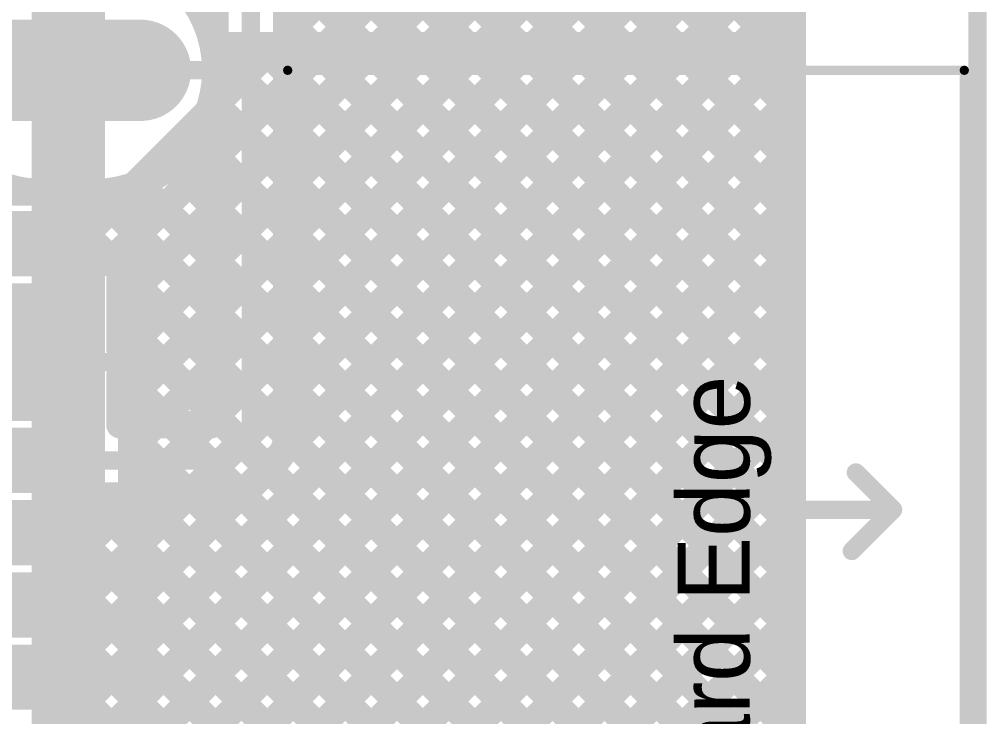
# Model space of a CAD drawing. Header units: millimetres. Extents: x -0.27 to 3.22, y -0.27 to 1.91.
# Drawn here: x 2.693 to 3.22, y 1.164 to 1.544 of the extents above; entities that cross this region are included whole.
import ezdxf

# ---------------------------------------------------------------- set-up
doc = ezdxf.new("R2010")
doc.units = ezdxf.units.MM
doc.header["$MEASUREMENT"] = 0
for name, color, linetype in [('BottomLayer', 5, 'Continuous'), ('BottomSolder', 6, 'Continuous'), ('Mechanical2', 216, 'Continuous'), ('MultiLayer', 9, 'Continuous'), ('PadHoleLayer', 156, 'Continuous'), ('TopLayer', 1, 'Continuous'), ('TopOverlay', 2, 'Continuous'), ('TopPaste', 8, 'Continuous'), ('TopSolder', 216, 'Continuous'), ('ViaHoleLayer', 16, 'Continuous')]:
    doc.layers.add(name, color=color, linetype=linetype)

# ---------------------------------------------------------------- blocks, each defined once
blk = doc.blocks.new('U231_091N_4BLRA00_S_1')
at = {"layer": 'BottomLayer'}
h = blk.add_hatch(color=5, dxfattribs=at)
edge = h.paths.add_edge_path()
edge.add_arc((0.25197, 0.12303), 0.02362, 0, 180)
edge.add_line((0.22835, 0.12303), (0.22835, 0.04429))
edge.add_arc((0.25197, 0.04429), 0.02362, 180, 360)
edge.add_line((0.27559, 0.04429), (0.27559, 0.12303))
at = {"layer": 'BottomSolder'}
h = blk.add_hatch(color=6, dxfattribs=at)
edge = h.paths.add_edge_path()
edge.add_arc((0.25197, 0.12303), 0.02762, 0, 180)
edge.add_line((0.22435, 0.12303), (0.22435, 0.04429))
edge.add_arc((0.25197, 0.04429), 0.02762, 180, 360)
edge.add_line((0.27959, 0.04429), (0.27959, 0.12303))
at = {"layer": 'MultiLayer'}
h = blk.add_hatch(color=9, dxfattribs=at)
edge = h.paths.add_edge_path()
edge.add_arc((0.25197, 0.12303), 0.02362, 0, 180)
edge.add_line((0.22835, 0.12303), (0.22835, 0.04429))
edge.add_arc((0.25197, 0.04429), 0.02362, 180, 360)
edge.add_line((0.27559, 0.04429), (0.27559, 0.12303))
at = {"layer": 'PadHoleLayer'}
h = blk.add_hatch(color=156, dxfattribs=at)
edge = h.paths.add_edge_path()
edge.add_arc((0.25197, 0.04626), 0.01181, 180, 360)
edge.add_line((0.26378, 0.04626), (0.26378, 0.12106))
edge.add_arc((0.25197, 0.12106), 0.01181, 0, 180)
edge.add_line((0.24016, 0.12106), (0.24016, 0.04626))
at = {"layer": 'TopLayer'}
for points in [[(-0.09252, 0.16043), (-0.06496, 0.16043), (-0.06496, 0.09744), (-0.09252, 0.09744)], [(-0.05315, 0.16043), (-0.02559, 0.16043), (-0.02559, 0.09744), (-0.05315, 0.09744)], [(-0.01378, 0.16043), (0.01378, 0.16043), (0.01378, 0.09744), (-0.01378, 0.09744)], [(0.02559, 0.16043), (0.05315, 0.16043), (0.05315, 0.09744), (0.02559, 0.09744)], [(0.06496, 0.16043), (0.09252, 0.16043), (0.09252, 0.09744), (0.06496, 0.09744)], [(0.10433, 0.16043), (0.13189, 0.16043), (0.13189, 0.09744), (0.10433, 0.09744)], [(0.1437, 0.16043), (0.17126, 0.16043), (0.17126, 0.09744), (0.1437, 0.09744)]]:
    blk.add_hatch(color=1, dxfattribs=at).paths.add_polyline_path(points)
h = blk.add_hatch(color=1, dxfattribs=at)
edge = h.paths.add_edge_path()
edge.add_arc((0.25197, 0.12303), 0.02362, 0, 180)
edge.add_line((0.22835, 0.12303), (0.22835, 0.04429))
edge.add_arc((0.25197, 0.04429), 0.02362, 180, 360)
edge.add_line((0.27559, 0.04429), (0.27559, 0.12303))
at = {"layer": 'TopPaste'}
for points in [[(-0.09252, 0.16043), (-0.06496, 0.16043), (-0.06496, 0.09744), (-0.09252, 0.09744)], [(-0.05315, 0.16043), (-0.02559, 0.16043), (-0.02559, 0.09744), (-0.05315, 0.09744)], [(-0.01378, 0.16043), (0.01378, 0.16043), (0.01378, 0.09744), (-0.01378, 0.09744)], [(0.02559, 0.16043), (0.05315, 0.16043), (0.05315, 0.09744), (0.02559, 0.09744)], [(0.06496, 0.16043), (0.09252, 0.16043), (0.09252, 0.09744), (0.06496, 0.09744)], [(0.10433, 0.16043), (0.13189, 0.16043), (0.13189, 0.09744), (0.10433, 0.09744)], [(0.1437, 0.16043), (0.17126, 0.16043), (0.17126, 0.09744), (0.1437, 0.09744)]]:
    blk.add_hatch(color=8, dxfattribs=at).paths.add_polyline_path(points)
at = {"layer": 'TopSolder'}
for points in [[(-0.09652, 0.16443), (-0.06096, 0.16443), (-0.06096, 0.09344), (-0.09652, 0.09344)], [(-0.05715, 0.16443), (-0.02159, 0.16443), (-0.02159, 0.09344), (-0.05715, 0.09344)], [(-0.01778, 0.16443), (0.01778, 0.16443), (0.01778, 0.09344), (-0.01778, 0.09344)], [(0.02159, 0.16443), (0.05715, 0.16443), (0.05715, 0.09344), (0.02159, 0.09344)], [(0.06096, 0.16443), (0.09652, 0.16443), (0.09652, 0.09344), (0.06096, 0.09344)], [(0.10033, 0.16443), (0.13589, 0.16443), (0.13589, 0.09344), (0.10033, 0.09344)], [(0.1397, 0.16443), (0.17526, 0.16443), (0.17526, 0.09344), (0.1397, 0.09344)]]:
    blk.add_hatch(color=216, dxfattribs=at).paths.add_polyline_path(points)
h = blk.add_hatch(color=216, dxfattribs=at)
edge = h.paths.add_edge_path()
edge.add_arc((0.25197, 0.12303), 0.02762, 0, 180)
edge.add_line((0.22435, 0.12303), (0.22435, 0.04429))
edge.add_arc((0.25197, 0.04429), 0.02762, 180, 360)
edge.add_line((0.27959, 0.04429), (0.27959, 0.12303))
at = {"layer": 'TopOverlay'}
for points, const_width in [([(0.25197, -0.036), (0.25197, -0.40488)], 0.005), ([(0.01252, -0.31106), (0.01252, -0.36606)], 0.01), ([(-0.00998, -0.34356), (0.01252, -0.36606)], 0.01), ([(0.03282, -0.34576), (0.01252, -0.36606)], 0.01), ([(-0.25197, -0.40488), (0.25197, -0.40488)], 0.005)]:
    blk.add_lwpolyline(points, dxfattribs=dict(at, const_width=const_width))
for points, const_width in [([(0.25072, -0.036, 1), (0.25322, -0.036, 1)], 0.0025), ([(0.01002, -0.31106, 1), (0.01502, -0.31106, 1)], 0.005), ([(-0.01248, -0.34356, 1), (-0.00748, -0.34356, 1)], 0.005), ([(0.03032, -0.34576, 1), (0.03532, -0.34576, 1)], 0.005), ([(0.01002, -0.36606, 1), (0.01502, -0.36606, 1)], 0.005), ([(0.01002, -0.36606, 1), (0.01502, -0.36606, 1)], 0.005), ([(0.01002, -0.36606, 1), (0.01502, -0.36606, 1)], 0.005), ([(0.25072, -0.40488, 1), (0.25322, -0.40488, 1)], 0.0025), ([(0.25072, -0.40488, 1), (0.25322, -0.40488, 1)], 0.0025)]:
    blk.add_lwpolyline(points, format="xyb", close=True, dxfattribs=dict(at, const_width=const_width))
blk.add_text('Board Edge', height=0.03937, dxfattribs=at).set_placement((-0.19248, -0.28794))

msp = doc.modelspace()

# ---------------------------------------------------------------- hatches: boundary and pattern name
at = {"layer": 'BottomLayer'}
h = msp.add_hatch(color=5, dxfattribs=at)
edge = h.paths.add_edge_path()
edge.add_arc((2.71906, 1.357), 0.01181, 0, 360)
at = {"layer": 'TopLayer'}
msp.add_hatch(color=1, dxfattribs=at).paths.add_polyline_path([(2.641, 1.325), (2.733, 1.325), (2.733, 1.397), (2.641, 1.397)])
h = msp.add_hatch(color=1, dxfattribs=at)
edge = h.paths.add_edge_path()
edge.add_arc((2.71906, 1.357), 0.01181, 0, 360)
at = {"layer": 'ViaHoleLayer'}
h = msp.add_hatch(color=16, dxfattribs=at)
edge = h.paths.add_edge_path()
edge.add_arc((2.71906, 1.357), 0.00591, 0, 360)

# ---------------------------------------------------------------- linework, layer by layer
at = {"layer": 'BottomLayer'}
for points, const_width in [([(2.7194, 1.51197), (2.7194, 1.564)], 0.04), ([(2.713, 1.51465), (2.71331, 1.51497)], 0.04), ([(2.71331, 1.51497), (2.7145, 1.51497)], 0.04), ([(2.7539, 1.42345), (2.85995, 1.5295)], 0.015), ([(2.7539, 1.39517), (2.88823, 1.5295)], 0.015), ([(2.7539, 1.3386), (2.9448, 1.5295)], 0.015), ([(2.7539, 1.36688), (2.91652, 1.5295)], 0.015), ([(2.7539, 1.25375), (3.02965, 1.5295)], 0.015), ([(2.7539, 1.22546), (3.05794, 1.5295)], 0.015), ([(2.7539, 1.28203), (3.00137, 1.5295)], 0.015), ([(2.7539, 1.19718), (3.08622, 1.5295)], 0.015), ([(2.7539, 1.31032), (2.97309, 1.5295)], 0.015), ([(2.7539, 1.16889), (3.114, 1.52899)], 0.015), ([(2.79592, 1.49376), (2.83166, 1.5295)], 0.015), ([(2.7984, 1.5295), (3.114, 1.5295)], 0.015), ([(2.79913, 1.52525), (2.80338, 1.5295)], 0.015), ([(2.82399, 1.5295), (3.114, 1.23949)], 0.015), ([(2.85227, 1.5295), (3.114, 1.26777)], 0.015), ([(2.88055, 1.5295), (3.114, 1.29605)], 0.015), ([(2.90884, 1.5295), (3.114, 1.32434)], 0.015), ([(2.93712, 1.5295), (3.114, 1.35262)], 0.015), ([(2.96541, 1.5295), (3.114, 1.38091)], 0.015), ([(2.99369, 1.5295), (3.114, 1.40919)], 0.015), ([(3.02198, 1.5295), (3.114, 1.43748)], 0.015), ([(3.05026, 1.5295), (3.114, 1.46576)], 0.015), ([(3.07854, 1.5295), (3.114, 1.49404)], 0.015), ([(3.10683, 1.5295), (3.114, 1.52233)], 0.015), ([(3.114, 0.89726), (3.114, 1.5295)], 0.015), ([(2.7194, 1.01138), (2.7194, 1.51197)], 0.04), ([(2.79899, 1.52621), (3.114, 1.2112)], 0.015), ([(2.64628, 1.51608), (2.71928, 1.51608)], 0.01), ([(2.71928, 1.51608), (2.79227, 1.51608)], 0.01), ([(2.7539, 1.14061), (3.114, 1.50071)], 0.015), ([(2.79762, 1.4993), (3.114, 1.18292)], 0.015), ([(2.75537, 1.45321), (2.79592, 1.49376)], 0.015), ([(2.78896, 1.47967), (3.114, 1.15463)], 0.015), ([(2.7539, 1.11233), (3.114, 1.47242)], 0.015), ([(2.77563, 1.46472), (3.114, 1.12635)], 0.015), ([(2.7579, 1.45416), (3.114, 1.09806)], 0.015), ([(2.7539, 1.07551), (2.7539, 1.45271)], 0.015), ([(2.7539, 1.08404), (3.114, 1.44414)], 0.015), ([(2.7539, 1.42988), (3.114, 1.06978)], 0.015), ([(2.76745, 1.0693), (3.114, 1.41586)], 0.015), ([(2.7539, 1.40159), (3.114, 1.0415)], 0.015), ([(2.78291, 1.05648), (3.114, 1.38757)], 0.015), ([(2.7539, 1.37331), (3.114, 1.01321)], 0.015), ([(2.794, 1.03928), (3.114, 1.35929)], 0.015), ([(2.69725, 1.357), (2.71906, 1.357)], 0.01), ([(2.7539, 1.34503), (3.114, 0.98493)], 0.015), ([(2.79962, 1.01662), (3.114, 1.331)], 0.015), ([(2.7539, 1.31674), (3.114, 0.95664)], 0.015), ([(2.79179, 0.98051), (3.114, 1.30272)], 0.015), ([(2.7539, 1.28846), (3.114, 0.92836)], 0.015), ([(2.77607, 0.9365), (3.114, 1.27443)], 0.015), ([(2.7539, 1.26017), (3.114, 0.90007)], 0.015), ([(2.80435, 0.9365), (3.114, 1.24615)], 0.015), ([(2.7539, 1.23189), (3.04929, 0.9365)], 0.015), ([(2.83263, 0.9365), (3.114, 1.21787)], 0.015), ([(2.7539, 1.2036), (3.02101, 0.9365)], 0.015), ([(2.86092, 0.9365), (3.114, 1.18958)], 0.015), ([(2.7539, 1.17532), (2.99272, 0.9365)], 0.015), ([(2.8892, 0.9365), (3.114, 1.1613)], 0.015)]:
    msp.add_lwpolyline(points, dxfattribs=dict(at, const_width=const_width))
for points, const_width in [([(2.703, 1.51465, 1), (2.723, 1.51465, 1)], 0.02), ([(2.70331, 1.51497, 1), (2.72331, 1.51497, 1)], 0.02), ([(2.70331, 1.51497, 1), (2.72331, 1.51497, 1)], 0.02), ([(2.7045, 1.51497, 1), (2.7245, 1.51497, 1)], 0.02), ([(2.79465, 1.5295, 1), (2.80215, 1.5295, 1)], 0.0075), ([(2.79465, 1.5295, 1), (2.80215, 1.5295, 1)], 0.0075), ([(2.79963, 1.5295, 1), (2.80713, 1.5295, 1)], 0.0075), ([(2.82024, 1.5295, 1), (2.82774, 1.5295, 1)], 0.0075), ([(2.82791, 1.5295, 1), (2.83541, 1.5295, 1)], 0.0075), ([(2.84852, 1.5295, 1), (2.85602, 1.5295, 1)], 0.0075), ([(2.8562, 1.5295, 1), (2.8637, 1.5295, 1)], 0.0075), ([(2.8768, 1.5295, 1), (2.8843, 1.5295, 1)], 0.0075), ([(2.88448, 1.5295, 1), (2.89198, 1.5295, 1)], 0.0075), ([(2.90509, 1.5295, 1), (2.91259, 1.5295, 1)], 0.0075), ([(2.91277, 1.5295, 1), (2.92027, 1.5295, 1)], 0.0075), ([(2.93337, 1.5295, 1), (2.94087, 1.5295, 1)], 0.0075), ([(2.94105, 1.5295, 1), (2.94855, 1.5295, 1)], 0.0075), ([(2.96166, 1.5295, 1), (2.96916, 1.5295, 1)], 0.0075), ([(2.96934, 1.5295, 1), (2.97684, 1.5295, 1)], 0.0075), ([(2.98994, 1.5295, 1), (2.99744, 1.5295, 1)], 0.0075), ([(2.99762, 1.5295, 1), (3.00512, 1.5295, 1)], 0.0075), ([(3.01823, 1.5295, 1), (3.02573, 1.5295, 1)], 0.0075), ([(3.0259, 1.5295, 1), (3.0334, 1.5295, 1)], 0.0075), ([(3.04651, 1.5295, 1), (3.05401, 1.5295, 1)], 0.0075), ([(3.05419, 1.5295, 1), (3.06169, 1.5295, 1)], 0.0075), ([(3.07479, 1.5295, 1), (3.08229, 1.5295, 1)], 0.0075), ([(3.08247, 1.5295, 1), (3.08997, 1.5295, 1)], 0.0075), ([(3.10308, 1.5295, 1), (3.11058, 1.5295, 1)], 0.0075), ([(3.11025, 1.5295, 1), (3.11775, 1.5295, 1)], 0.0075), ([(3.11025, 1.5295, 1), (3.11775, 1.5295, 1)], 0.0075), ([(3.11025, 1.52899, 1), (3.11775, 1.52899, 1)], 0.0075), ([(2.7094, 1.51197, 1), (2.7294, 1.51197, 1)], 0.02), ([(2.7094, 1.51197, 1), (2.7294, 1.51197, 1)], 0.02), ([(2.79524, 1.52621, 1), (2.80274, 1.52621, 1)], 0.0075), ([(2.79538, 1.52525, 1), (2.80288, 1.52525, 1)], 0.0075), ([(3.11025, 1.52233, 1), (3.11775, 1.52233, 1)], 0.0075), ([(2.71678, 1.51608, 1), (2.72178, 1.51608, 1)], 0.005), ([(2.71678, 1.51608, 1), (2.72178, 1.51608, 1)], 0.005), ([(2.78977, 1.51608, 1), (2.79477, 1.51608, 1)], 0.005), ([(2.79602, 1.51608, 1), (2.80352, 1.51608, 1)], 0.0075), ([(2.79602, 1.51608, 1), (2.80352, 1.51608, 1)], 0.0075), ([(3.11025, 1.50071, 1), (3.11775, 1.50071, 1)], 0.0075), ([(2.79387, 1.4993, 1), (2.80137, 1.4993, 1)], 0.0075), ([(2.79217, 1.49376, 1), (2.79967, 1.49376, 1)], 0.0075), ([(2.79217, 1.49376, 1), (2.79967, 1.49376, 1)], 0.0075), ([(3.11025, 1.49404, 1), (3.11775, 1.49404, 1)], 0.0075), ([(2.78521, 1.47967, 1), (2.79271, 1.47967, 1)], 0.0075), ([(3.11025, 1.47242, 1), (3.11775, 1.47242, 1)], 0.0075), ([(2.77188, 1.46472, 1), (2.77938, 1.46472, 1)], 0.0075), ([(3.11025, 1.46576, 1), (3.11775, 1.46576, 1)], 0.0075), ([(2.75415, 1.45416, 1), (2.76165, 1.45416, 1)], 0.0075), ([(2.75015, 1.45271, 1), (2.75765, 1.45271, 1)], 0.0075), ([(2.75015, 1.45271, 1), (2.75765, 1.45271, 1)], 0.0075), ([(2.75163, 1.45321, 1), (2.75913, 1.45321, 1)], 0.0075), ([(3.11025, 1.44414, 1), (3.11775, 1.44414, 1)], 0.0075), ([(3.11025, 1.43748, 1), (3.11775, 1.43748, 1)], 0.0075), ([(2.75015, 1.42988, 1), (2.75765, 1.42988, 1)], 0.0075), ([(2.75015, 1.42345, 1), (2.75765, 1.42345, 1)], 0.0075), ([(3.11025, 1.41586, 1), (3.11775, 1.41586, 1)], 0.0075), ([(3.11025, 1.40919, 1), (3.11775, 1.40919, 1)], 0.0075), ([(2.75015, 1.40159, 1), (2.75765, 1.40159, 1)], 0.0075), ([(2.75015, 1.39517, 1), (2.75765, 1.39517, 1)], 0.0075), ([(3.11025, 1.38757, 1), (3.11775, 1.38757, 1)], 0.0075), ([(3.11025, 1.38091, 1), (3.11775, 1.38091, 1)], 0.0075), ([(2.75015, 1.37331, 1), (2.75765, 1.37331, 1)], 0.0075), ([(2.75015, 1.36688, 1), (2.75765, 1.36688, 1)], 0.0075), ([(3.11025, 1.35929, 1), (3.11775, 1.35929, 1)], 0.0075), ([(2.69475, 1.357, 1), (2.69975, 1.357, 1)], 0.005), ([(2.71656, 1.357, 1), (2.72156, 1.357, 1)], 0.005), ([(3.11025, 1.35262, 1), (3.11775, 1.35262, 1)], 0.0075), ([(2.75015, 1.34503, 1), (2.75765, 1.34503, 1)], 0.0075), ([(2.75015, 1.3386, 1), (2.75765, 1.3386, 1)], 0.0075), ([(3.11025, 1.331, 1), (3.11775, 1.331, 1)], 0.0075), ([(3.11025, 1.32434, 1), (3.11775, 1.32434, 1)], 0.0075), ([(2.75015, 1.31674, 1), (2.75765, 1.31674, 1)], 0.0075), ([(2.75015, 1.31032, 1), (2.75765, 1.31032, 1)], 0.0075), ([(3.11025, 1.30272, 1), (3.11775, 1.30272, 1)], 0.0075), ([(3.11025, 1.29605, 1), (3.11775, 1.29605, 1)], 0.0075), ([(2.75015, 1.28846, 1), (2.75765, 1.28846, 1)], 0.0075), ([(2.75015, 1.28203, 1), (2.75765, 1.28203, 1)], 0.0075), ([(3.11025, 1.27443, 1), (3.11775, 1.27443, 1)], 0.0075), ([(3.11025, 1.26777, 1), (3.11775, 1.26777, 1)], 0.0075), ([(2.75015, 1.26017, 1), (2.75765, 1.26017, 1)], 0.0075), ([(2.75015, 1.25375, 1), (2.75765, 1.25375, 1)], 0.0075), ([(3.11025, 1.24615, 1), (3.11775, 1.24615, 1)], 0.0075), ([(3.11025, 1.23949, 1), (3.11775, 1.23949, 1)], 0.0075), ([(2.75015, 1.23189, 1), (2.75765, 1.23189, 1)], 0.0075), ([(2.75015, 1.22546, 1), (2.75765, 1.22546, 1)], 0.0075), ([(3.11025, 1.21787, 1), (3.11775, 1.21787, 1)], 0.0075), ([(3.11025, 1.2112, 1), (3.11775, 1.2112, 1)], 0.0075), ([(2.75015, 1.2036, 1), (2.75765, 1.2036, 1)], 0.0075), ([(2.75015, 1.19718, 1), (2.75765, 1.19718, 1)], 0.0075), ([(3.11025, 1.18958, 1), (3.11775, 1.18958, 1)], 0.0075), ([(3.11025, 1.18292, 1), (3.11775, 1.18292, 1)], 0.0075), ([(2.75015, 1.17532, 1), (2.75765, 1.17532, 1)], 0.0075), ([(2.75015, 1.16889, 1), (2.75765, 1.16889, 1)], 0.0075), ([(3.11025, 1.1613, 1), (3.11775, 1.1613, 1)], 0.0075)]:
    msp.add_lwpolyline(points, format="xyb", close=True, dxfattribs=dict(at, const_width=const_width))
at = {"layer": 'BottomLayer', "const_width": 0.015}
for points in [[(2.7984, 1.5295, -0.050684), (2.79977, 1.51608)], [(2.79977, 1.51608, -0.323913), (2.7539, 1.45271)]]:
    msp.add_lwpolyline(points, format="xyb", dxfattribs=at)
at = {"layer": 'Mechanical2', "const_width": 0.01}
msp.add_lwpolyline([(3.215, 1.904), (3.215, -0.087)], dxfattribs=at)
at = {"layer": 'TopLayer'}
for points, const_width in [([(2.77476, 1.805), (3.114, 1.46576)], 0.015), ([(2.80304, 1.805), (3.114, 1.49404)], 0.015), ([(2.83133, 1.805), (3.114, 1.52233)], 0.015), ([(2.85961, 1.805), (3.114, 1.55061)], 0.015), ([(2.83836, 1.53619), (3.05567, 1.75351)], 0.015), ([(2.83836, 1.50791), (3.07037, 1.73992)], 0.015), ([(2.83836, 1.47962), (3.08814, 1.7294)], 0.015), ([(2.83836, 1.45134), (3.10956, 1.72254)], 0.015), ([(3.114, 0.95854), (3.114, 1.72178)], 0.015), ([(2.83745, 1.71403), (3.114, 1.43748)], 0.015), ([(2.83836, 1.31686), (2.83836, 1.70814)], 0.015), ([(2.81886, 1.31686), (2.81886, 1.70814)], 0.01), ([(2.79936, 1.52346), (2.79936, 1.70006)], 0.015), ([(2.83836, 1.42306), (3.114, 1.6987)], 0.015), ([(2.83836, 1.68483), (3.114, 1.40919)], 0.015), ([(2.83836, 1.39477), (3.114, 1.67041)], 0.015), ([(2.83836, 1.65655), (3.114, 1.38091)], 0.015), ([(2.83836, 1.36649), (3.114, 1.64213)], 0.015), ([(2.83836, 1.62827), (3.114, 1.35262)], 0.015), ([(2.83836, 1.3382), (3.114, 1.61385)], 0.015), ([(2.83836, 1.59998), (3.114, 1.32434)], 0.015), ([(2.836, 1.30756), (3.114, 1.58556)], 0.015), ([(2.71928, 1.51608), (2.71928, 1.57529)], 0.01), ([(2.83836, 1.5717), (3.114, 1.29605)], 0.015), ([(2.7295, 1.17278), (3.114, 1.55728)], 0.015), ([(2.79231, 1.54672), (2.79936, 1.55376)], 0.015), ([(2.83836, 1.54341), (3.114, 1.26777)], 0.015), ([(2.7295, 1.14449), (3.114, 1.52899)], 0.015), ([(2.71928, 1.51608), (2.79227, 1.51608)], 0.01), ([(2.71928, 1.45687), (2.71928, 1.51608)], 0.01), ([(2.83836, 1.51513), (3.114, 1.23949)], 0.015), ([(2.79936, 1.32494), (2.79936, 1.50869)], 0.015), ([(2.72, 1.1067), (3.114, 1.50071)], 0.015), ([(2.79592, 1.49376), (2.79936, 1.49719)], 0.015), ([(2.75537, 1.45321), (2.79592, 1.49376)], 0.015), ([(2.83836, 1.48684), (3.114, 1.2112)], 0.015), ([(2.78896, 1.47967), (2.79936, 1.46928)], 0.015), ([(2.72043, 1.07885), (3.114, 1.47242)], 0.015), ([(2.74195, 1.4115), (2.79936, 1.46891)], 0.015), ([(2.77563, 1.46472), (2.79936, 1.44099)], 0.015), ([(2.83836, 1.45856), (3.114, 1.18292)], 0.015), ([(2.7579, 1.45416), (2.79936, 1.41271)], 0.015), ([(2.6445, 1.44987), (2.69731, 1.44987)], 0.015), ([(2.69731, 1.44987), (2.72, 1.44987)], 0.015), ([(2.72, 1.41783), (2.75537, 1.45321)], 0.015), ([(2.72, 1.44937), (2.73306, 1.44937)], 0.015), ([(2.72, 1.44612), (2.72325, 1.44937)], 0.015), ([(2.72, 1.4135), (2.72, 1.44937)], 0.015), ([(2.7344, 1.44938), (2.79936, 1.38442)], 0.015), ([(2.7472, 1.07734), (3.114, 1.44414)], 0.015), ([(2.7475, 1.38877), (2.79936, 1.44062)], 0.015), ([(2.72, 1.4355), (2.744, 1.4115)], 0.015), ([(2.83836, 1.43028), (3.114, 1.15463)], 0.015), ([(2.723, 1.4115), (2.7475, 1.4115)], 0.015), ([(2.744, 1.4115), (2.7475, 1.408)], 0.015), ([(2.7475, 1.3641), (2.7475, 1.4115)], 0.015), ([(2.74809, 1.36107), (2.79936, 1.41234)], 0.015), ([(2.76745, 1.0693), (3.114, 1.41586)], 0.015), ([(2.7475, 1.408), (2.79936, 1.35614)], 0.015), ([(2.83836, 1.40199), (3.114, 1.12635)], 0.015), ([(2.78291, 1.05648), (3.114, 1.38757)], 0.015), ([(2.7475, 1.3322), (2.79936, 1.38406)], 0.015), ([(2.7475, 1.37971), (2.79936, 1.32785)], 0.015), ([(2.83836, 1.37371), (3.114, 1.09806)], 0.015), ([(2.794, 1.03928), (3.114, 1.35929)], 0.015), ([(2.71906, 1.357), (2.74087, 1.357)], 0.01), ([(2.76657, 1.32298), (2.79936, 1.35577)], 0.015), ([(2.7475, 1.32298), (2.7475, 1.3499)], 0.015), ([(2.74778, 1.35114), (2.77595, 1.32298)], 0.015), ([(2.83836, 1.34542), (3.114, 1.06978)], 0.015), ([(2.79485, 1.32298), (2.79936, 1.32749)], 0.015), ([(2.79962, 1.01662), (3.114, 1.331)], 0.015), ([(2.7475, 1.32298), (2.7974, 1.32298)], 0.015), ([(2.83836, 1.31714), (3.114, 1.0415)], 0.015), ([(2.80548, 1.30348), (2.81886, 1.31686)], 0.01), ([(2.679, 1.30348), (2.80548, 1.30348)], 0.01), ([(2.79179, 0.98051), (3.114, 1.30272)], 0.015), ([(2.81927, 1.28969), (2.83265, 1.30307)], 0.015), ([(2.82839, 1.29882), (3.114, 1.01321)], 0.015), ([(2.72, 1.19156), (2.81478, 1.28634)], 0.015), ([(2.81331, 1.28562), (3.114, 0.98493)], 0.015), ([(2.72, 1.28398), (2.80548, 1.28398)], 0.015), ([(2.72, 1.24813), (2.75585, 1.28398)], 0.015), ([(2.72, 1.27641), (2.72757, 1.28398)], 0.015), ([(2.72, 1.2752), (2.72, 1.28398)], 0.015), ([(2.72, 1.2752), (2.72, 1.28398)], 0.015), ([(2.72, 1.21984), (2.78413, 1.28398)], 0.015), ([(2.73009, 1.28398), (3.05407, 0.96)], 0.015), ([(2.75838, 1.28398), (3.08236, 0.96)], 0.015), ([(2.78666, 1.28398), (3.11144, 0.9592)], 0.015), ([(2.72, 1.25302), (2.72, 1.2752)], 0.015), ([(2.79957, 0.96), (3.114, 1.27443)], 0.015), ([(2.72, 1.26579), (3.02579, 0.96)], 0.015), ([(2.72, 1.23583), (2.72, 1.25302)], 0.015), ([(2.72, 1.23583), (2.72, 1.25302)], 0.015), ([(2.82785, 0.96), (3.114, 1.24615)], 0.015), ([(2.72, 1.23751), (2.99751, 0.96)], 0.015), ([(2.72, 1.21365), (2.72, 1.23583)], 0.015), ([(2.85613, 0.96), (3.114, 1.21787)], 0.015), ([(2.72, 1.19646), (2.72, 1.21365)], 0.015), ([(2.72, 1.19646), (2.72, 1.21365)], 0.015), ([(2.72, 1.20923), (2.96922, 0.96)], 0.015), ([(2.72, 1.1745), (2.72, 1.19646)], 0.015), ([(2.88442, 0.96), (3.114, 1.18958)], 0.015), ([(2.72, 1.18094), (2.72644, 1.1745)], 0.015), ([(2.72, 1.1745), (2.7295, 1.1745)], 0.015), ([(2.72644, 1.1745), (2.7295, 1.17144)], 0.015), ([(2.7295, 1.1165), (2.7295, 1.1745)], 0.015), ([(2.7295, 1.17144), (2.94094, 0.96)], 0.015), ([(2.9127, 0.96), (3.114, 1.1613)], 0.015)]:
    msp.add_lwpolyline(points, dxfattribs=dict(at, const_width=const_width))
at = {"layer": 'TopLayer', "const_width": 0.015}
for points in [[(2.6445, 1.5431, -0.296726), (2.7055, 1.58279)], [(2.73306, 1.58279, -0.382089), (2.79936, 1.52346)], [(2.79936, 1.50869, -0.382089), (2.73306, 1.44937)], [(2.69731, 1.44987, -0.263561), (2.6445, 1.48906)], [(2.7475, 1.3641, -0.061281), (2.74837, 1.357)], [(2.74837, 1.357, -0.061281), (2.7475, 1.3499)], [(2.83836, 1.31686, -0.198912), (2.83265, 1.30307)], [(2.83836, 1.31686, -0.198912), (2.83265, 1.30307)], [(2.81927, 1.28969, -0.198912), (2.80548, 1.28398)], [(2.81927, 1.28969, -0.198912), (2.80548, 1.28398)]]:
    msp.add_lwpolyline(points, format="xyb", dxfattribs=at)
at = {"layer": 'TopLayer'}
for points, const_width in [([(3.11025, 1.55061, 1), (3.11775, 1.55061, 1)], 0.0075), ([(2.78857, 1.54672, 1), (2.79607, 1.54672, 1)], 0.0075), ([(2.83461, 1.54341, 1), (2.84211, 1.54341, 1)], 0.0075), ([(2.83461, 1.53619, 1), (2.84211, 1.53619, 1)], 0.0075), ([(3.11025, 1.52899, 1), (3.11775, 1.52899, 1)], 0.0075), ([(2.79561, 1.52346, 1), (2.80311, 1.52346, 1)], 0.0075), ([(2.79561, 1.52346, 1), (2.80311, 1.52346, 1)], 0.0075), ([(3.11025, 1.52233, 1), (3.11775, 1.52233, 1)], 0.0075), ([(2.71678, 1.51608, 1), (2.72178, 1.51608, 1)], 0.005), ([(2.71678, 1.51608, 1), (2.72178, 1.51608, 1)], 0.005), ([(2.71678, 1.51608, 1), (2.72178, 1.51608, 1)], 0.005), ([(2.78977, 1.51608, 1), (2.79477, 1.51608, 1)], 0.005), ([(2.83461, 1.51513, 1), (2.84211, 1.51513, 1)], 0.0075), ([(2.79561, 1.50869, 1), (2.80311, 1.50869, 1)], 0.0075), ([(2.79561, 1.50869, 1), (2.80311, 1.50869, 1)], 0.0075), ([(2.83461, 1.50791, 1), (2.84211, 1.50791, 1)], 0.0075), ([(3.11025, 1.50071, 1), (3.11775, 1.50071, 1)], 0.0075), ([(2.79561, 1.49719, 1), (2.80311, 1.49719, 1)], 0.0075), ([(2.79217, 1.49376, 1), (2.79967, 1.49376, 1)], 0.0075), ([(2.79217, 1.49376, 1), (2.79967, 1.49376, 1)], 0.0075), ([(3.11025, 1.49404, 1), (3.11775, 1.49404, 1)], 0.0075), ([(2.83461, 1.48684, 1), (2.84211, 1.48684, 1)], 0.0075), ([(2.78521, 1.47967, 1), (2.79271, 1.47967, 1)], 0.0075), ([(2.83461, 1.47962, 1), (2.84211, 1.47962, 1)], 0.0075), ([(2.79561, 1.46928, 1), (2.80311, 1.46928, 1)], 0.0075), ([(3.11025, 1.47242, 1), (3.11775, 1.47242, 1)], 0.0075), ([(2.77188, 1.46472, 1), (2.77938, 1.46472, 1)], 0.0075), ([(2.79561, 1.46891, 1), (2.80311, 1.46891, 1)], 0.0075), ([(3.11025, 1.46576, 1), (3.11775, 1.46576, 1)], 0.0075), ([(2.83461, 1.45856, 1), (2.84211, 1.45856, 1)], 0.0075), ([(2.71678, 1.45687, 1), (2.72178, 1.45687, 1)], 0.005), ([(2.75415, 1.45416, 1), (2.76165, 1.45416, 1)], 0.0075), ([(2.69356, 1.44987, 1), (2.70106, 1.44987, 1)], 0.0075), ([(2.69356, 1.44987, 1), (2.70106, 1.44987, 1)], 0.0075), ([(2.69356, 1.44987, 1), (2.70106, 1.44987, 1)], 0.0075), ([(2.71625, 1.44987, 1), (2.72375, 1.44987, 1)], 0.0075), ([(2.71625, 1.44937, 1), (2.72375, 1.44937, 1)], 0.0075), ([(2.71625, 1.44937, 1), (2.72375, 1.44937, 1)], 0.0075), ([(2.7195, 1.44937, 1), (2.727, 1.44937, 1)], 0.0075), ([(2.72931, 1.44937, 1), (2.73681, 1.44937, 1)], 0.0075), ([(2.72931, 1.44937, 1), (2.73681, 1.44937, 1)], 0.0075), ([(2.73065, 1.44938, 1), (2.73815, 1.44938, 1)], 0.0075), ([(2.75163, 1.45321, 1), (2.75913, 1.45321, 1)], 0.0075), ([(2.75163, 1.45321, 1), (2.75913, 1.45321, 1)], 0.0075), ([(2.83461, 1.45134, 1), (2.84211, 1.45134, 1)], 0.0075), ([(2.71625, 1.44612, 1), (2.72375, 1.44612, 1)], 0.0075), ([(3.11025, 1.44414, 1), (3.11775, 1.44414, 1)], 0.0075), ([(2.79561, 1.44099, 1), (2.80311, 1.44099, 1)], 0.0075), ([(2.79561, 1.44062, 1), (2.80311, 1.44062, 1)], 0.0075), ([(3.11025, 1.43748, 1), (3.11775, 1.43748, 1)], 0.0075), ([(2.71625, 1.4355, 1), (2.72375, 1.4355, 1)], 0.0075), ([(2.83461, 1.43028, 1), (2.84211, 1.43028, 1)], 0.0075), ([(2.83461, 1.42306, 1), (2.84211, 1.42306, 1)], 0.0075), ([(2.71625, 1.41783, 1), (2.72375, 1.41783, 1)], 0.0075), ([(2.71625, 1.4135, 1), (2.72375, 1.4135, 1)], 0.0075), ([(2.71925, 1.4115, 1), (2.72675, 1.4115, 1)], 0.0075), ([(2.7382, 1.4115, 1), (2.7457, 1.4115, 1)], 0.0075), ([(2.74025, 1.4115, 1), (2.74775, 1.4115, 1)], 0.0075), ([(2.74025, 1.4115, 1), (2.74775, 1.4115, 1)], 0.0075), ([(2.74375, 1.4115, 1), (2.75125, 1.4115, 1)], 0.0075), ([(2.74375, 1.4115, 1), (2.75125, 1.4115, 1)], 0.0075), ([(2.79561, 1.41271, 1), (2.80311, 1.41271, 1)], 0.0075), ([(2.79561, 1.41234, 1), (2.80311, 1.41234, 1)], 0.0075), ([(3.11025, 1.41586, 1), (3.11775, 1.41586, 1)], 0.0075), ([(2.74375, 1.408, 1), (2.75125, 1.408, 1)], 0.0075), ([(2.74375, 1.408, 1), (2.75125, 1.408, 1)], 0.0075), ([(3.11025, 1.40919, 1), (3.11775, 1.40919, 1)], 0.0075), ([(2.83461, 1.40199, 1), (2.84211, 1.40199, 1)], 0.0075), ([(2.83461, 1.39477, 1), (2.84211, 1.39477, 1)], 0.0075), ([(2.74375, 1.38877, 1), (2.75125, 1.38877, 1)], 0.0075), ([(3.11025, 1.38757, 1), (3.11775, 1.38757, 1)], 0.0075), ([(2.74375, 1.37971, 1), (2.75125, 1.37971, 1)], 0.0075), ([(2.79561, 1.38442, 1), (2.80311, 1.38442, 1)], 0.0075), ([(2.79561, 1.38406, 1), (2.80311, 1.38406, 1)], 0.0075), ([(3.11025, 1.38091, 1), (3.11775, 1.38091, 1)], 0.0075), ([(2.83461, 1.37371, 1), (2.84211, 1.37371, 1)], 0.0075), ([(2.74375, 1.3641, 1), (2.75125, 1.3641, 1)], 0.0075), ([(2.74375, 1.3641, 1), (2.75125, 1.3641, 1)], 0.0075), ([(2.83461, 1.36649, 1), (2.84211, 1.36649, 1)], 0.0075), ([(2.74434, 1.36107, 1), (2.75184, 1.36107, 1)], 0.0075), ([(3.11025, 1.35929, 1), (3.11775, 1.35929, 1)], 0.0075), ([(2.71656, 1.357, 1), (2.72156, 1.357, 1)], 0.005), ([(2.73837, 1.357, 1), (2.74337, 1.357, 1)], 0.005), ([(2.74462, 1.357, 1), (2.75212, 1.357, 1)], 0.0075), ([(2.74462, 1.357, 1), (2.75212, 1.357, 1)], 0.0075), ([(2.79561, 1.35614, 1), (2.80311, 1.35614, 1)], 0.0075), ([(2.79561, 1.35577, 1), (2.80311, 1.35577, 1)], 0.0075), ([(2.74375, 1.3499, 1), (2.75125, 1.3499, 1)], 0.0075), ([(2.74375, 1.3499, 1), (2.75125, 1.3499, 1)], 0.0075), ([(2.74403, 1.35114, 1), (2.75153, 1.35114, 1)], 0.0075), ([(3.11025, 1.35262, 1), (3.11775, 1.35262, 1)], 0.0075), ([(2.83461, 1.34542, 1), (2.84211, 1.34542, 1)], 0.0075), ([(2.83461, 1.3382, 1), (2.84211, 1.3382, 1)], 0.0075), ([(2.74375, 1.3322, 1), (2.75125, 1.3322, 1)], 0.0075), ([(2.79561, 1.32785, 1), (2.80311, 1.32785, 1)], 0.0075), ([(2.79561, 1.32749, 1), (2.80311, 1.32749, 1)], 0.0075), ([(3.11025, 1.331, 1), (3.11775, 1.331, 1)], 0.0075), ([(2.74375, 1.32298, 1), (2.75125, 1.32298, 1)], 0.0075), ([(2.74375, 1.32298, 1), (2.75125, 1.32298, 1)], 0.0075), ([(2.76282, 1.32298, 1), (2.77032, 1.32298, 1)], 0.0075), ([(2.7722, 1.32298, 1), (2.7797, 1.32298, 1)], 0.0075), ([(2.7911, 1.32298, 1), (2.7986, 1.32298, 1)], 0.0075), ([(2.79365, 1.32298, 1), (2.80115, 1.32298, 1)], 0.0075), ([(2.79561, 1.32494, 1), (2.80311, 1.32494, 1)], 0.0075), ([(3.11025, 1.32434, 1), (3.11775, 1.32434, 1)], 0.0075), ([(2.83461, 1.31714, 1), (2.84211, 1.31714, 1)], 0.0075), ([(2.83461, 1.31686, 1), (2.84211, 1.31686, 1)], 0.0075), ([(2.83461, 1.31686, 1), (2.84211, 1.31686, 1)], 0.0075), ([(2.83461, 1.31686, 1), (2.84211, 1.31686, 1)], 0.0075), ([(2.81636, 1.31686, 1), (2.82136, 1.31686, 1)], 0.005), ([(2.81636, 1.31686, 1), (2.82136, 1.31686, 1)], 0.005), ([(2.83225, 1.30756, 1), (2.83975, 1.30756, 1)], 0.0075), ([(2.80298, 1.30348, 1), (2.80798, 1.30348, 1)], 0.005), ([(2.80298, 1.30348, 1), (2.80798, 1.30348, 1)], 0.005), ([(2.8289, 1.30307, 1), (2.8364, 1.30307, 1)], 0.0075), ([(2.8289, 1.30307, 1), (2.8364, 1.30307, 1)], 0.0075), ([(2.8289, 1.30307, 1), (2.8364, 1.30307, 1)], 0.0075), ([(3.11025, 1.30272, 1), (3.11775, 1.30272, 1)], 0.0075), ([(2.82464, 1.29882, 1), (2.83214, 1.29882, 1)], 0.0075), ([(3.11025, 1.29605, 1), (3.11775, 1.29605, 1)], 0.0075), ([(2.80956, 1.28562, 1), (2.81706, 1.28562, 1)], 0.0075), ([(2.81103, 1.28634, 1), (2.81853, 1.28634, 1)], 0.0075), ([(2.81552, 1.28969, 1), (2.82302, 1.28969, 1)], 0.0075), ([(2.81552, 1.28969, 1), (2.82302, 1.28969, 1)], 0.0075), ([(2.81552, 1.28969, 1), (2.82302, 1.28969, 1)], 0.0075), ([(2.71625, 1.28398, 1), (2.72375, 1.28398, 1)], 0.0075), ([(2.71625, 1.28398, 1), (2.72375, 1.28398, 1)], 0.0075), ([(2.71625, 1.28398, 1), (2.72375, 1.28398, 1)], 0.0075), ([(2.72382, 1.28398, 1), (2.73132, 1.28398, 1)], 0.0075), ([(2.72634, 1.28398, 1), (2.73384, 1.28398, 1)], 0.0075), ([(2.7521, 1.28398, 1), (2.7596, 1.28398, 1)], 0.0075), ([(2.75463, 1.28398, 1), (2.76213, 1.28398, 1)], 0.0075), ([(2.78038, 1.28398, 1), (2.78788, 1.28398, 1)], 0.0075), ([(2.78291, 1.28398, 1), (2.79041, 1.28398, 1)], 0.0075), ([(2.80173, 1.28398, 1), (2.80923, 1.28398, 1)], 0.0075), ([(2.80173, 1.28398, 1), (2.80923, 1.28398, 1)], 0.0075), ([(2.80173, 1.28398, 1), (2.80923, 1.28398, 1)], 0.0075), ([(2.71625, 1.27641, 1), (2.72375, 1.27641, 1)], 0.0075), ([(2.71625, 1.2752, 1), (2.72375, 1.2752, 1)], 0.0075), ([(2.71625, 1.2752, 1), (2.72375, 1.2752, 1)], 0.0075), ([(2.71625, 1.2752, 1), (2.72375, 1.2752, 1)], 0.0075), ([(3.11025, 1.27443, 1), (3.11775, 1.27443, 1)], 0.0075), ([(2.71625, 1.26579, 1), (2.72375, 1.26579, 1)], 0.0075), ([(3.11025, 1.26777, 1), (3.11775, 1.26777, 1)], 0.0075), ([(2.71625, 1.25302, 1), (2.72375, 1.25302, 1)], 0.0075), ([(2.71625, 1.25302, 1), (2.72375, 1.25302, 1)], 0.0075), ([(2.71625, 1.25302, 1), (2.72375, 1.25302, 1)], 0.0075), ([(2.71625, 1.24813, 1), (2.72375, 1.24813, 1)], 0.0075), ([(3.11025, 1.24615, 1), (3.11775, 1.24615, 1)], 0.0075), ([(2.71625, 1.23751, 1), (2.72375, 1.23751, 1)], 0.0075), ([(3.11025, 1.23949, 1), (3.11775, 1.23949, 1)], 0.0075), ([(2.71625, 1.23583, 1), (2.72375, 1.23583, 1)], 0.0075), ([(2.71625, 1.23583, 1), (2.72375, 1.23583, 1)], 0.0075), ([(2.71625, 1.23583, 1), (2.72375, 1.23583, 1)], 0.0075), ([(2.71625, 1.21984, 1), (2.72375, 1.21984, 1)], 0.0075), ([(3.11025, 1.21787, 1), (3.11775, 1.21787, 1)], 0.0075), ([(2.71625, 1.21365, 1), (2.72375, 1.21365, 1)], 0.0075), ([(2.71625, 1.21365, 1), (2.72375, 1.21365, 1)], 0.0075), ([(2.71625, 1.21365, 1), (2.72375, 1.21365, 1)], 0.0075), ([(3.11025, 1.2112, 1), (3.11775, 1.2112, 1)], 0.0075), ([(2.71625, 1.20923, 1), (2.72375, 1.20923, 1)], 0.0075), ([(2.71625, 1.19646, 1), (2.72375, 1.19646, 1)], 0.0075), ([(2.71625, 1.19646, 1), (2.72375, 1.19646, 1)], 0.0075), ([(2.71625, 1.19646, 1), (2.72375, 1.19646, 1)], 0.0075), ([(2.71625, 1.19156, 1), (2.72375, 1.19156, 1)], 0.0075), ([(3.11025, 1.18958, 1), (3.11775, 1.18958, 1)], 0.0075), ([(2.71625, 1.18094, 1), (2.72375, 1.18094, 1)], 0.0075), ([(3.11025, 1.18292, 1), (3.11775, 1.18292, 1)], 0.0075), ([(2.71625, 1.1745, 1), (2.72375, 1.1745, 1)], 0.0075), ([(2.71625, 1.1745, 1), (2.72375, 1.1745, 1)], 0.0075), ([(2.72269, 1.1745, 1), (2.73019, 1.1745, 1)], 0.0075), ([(2.72269, 1.1745, 1), (2.73019, 1.1745, 1)], 0.0075), ([(2.72575, 1.1745, 1), (2.73325, 1.1745, 1)], 0.0075), ([(2.72575, 1.1745, 1), (2.73325, 1.1745, 1)], 0.0075), ([(2.72575, 1.17278, 1), (2.73325, 1.17278, 1)], 0.0075), ([(2.72575, 1.17144, 1), (2.73325, 1.17144, 1)], 0.0075), ([(2.72575, 1.17144, 1), (2.73325, 1.17144, 1)], 0.0075), ([(3.11025, 1.1613, 1), (3.11775, 1.1613, 1)], 0.0075)]:
    msp.add_lwpolyline(points, format="xyb", close=True, dxfattribs=dict(at, const_width=const_width))

# ---------------------------------------------------------------- block references
at = {"rotation": 90}
msp.add_blockref('U231_091N_4BLRA00_S_1', (2.80294, 1.26411), dxfattribs=at)

doc.saveas('drawing.dxf')
